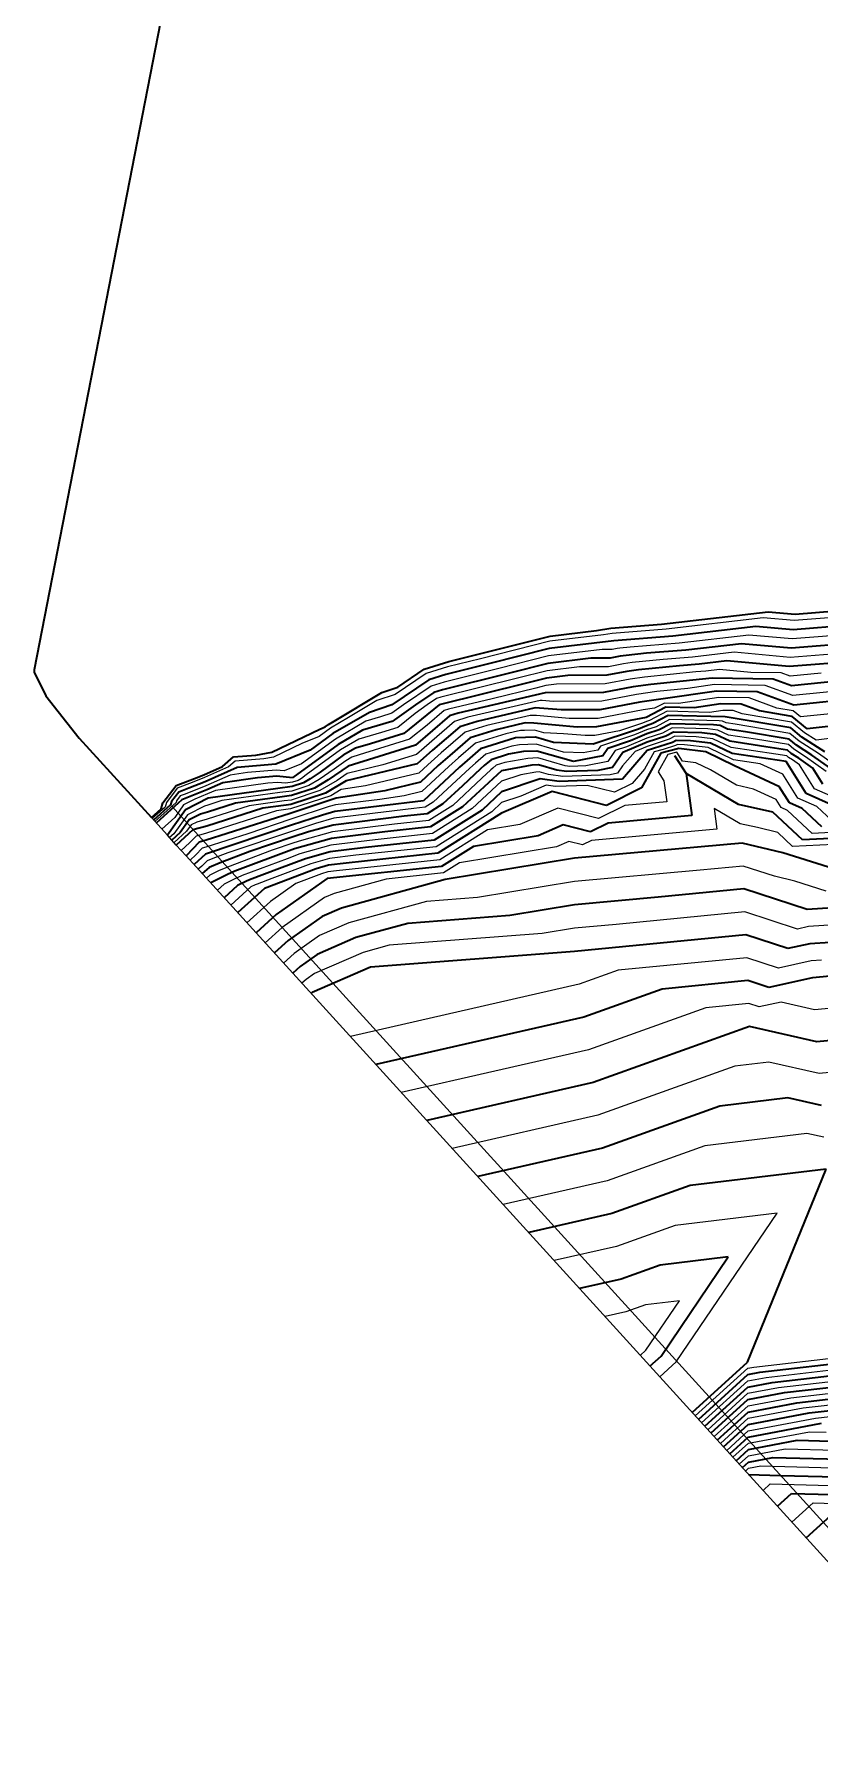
# Model space of a CAD drawing. Header units: millimetres. Extents: x -861324 to 439029, y -308065 to 694685.
# Drawn here: x -861324 to -788614, y -184774 to -27397 of the extents above; entities that cross this region are included whole.
import ezdxf

# ---------------------------------------------------------------- set-up
doc = ezdxf.new("R2010")
doc.units = ezdxf.units.MM
for name, color, linetype, lineweight in [('A-FLOR', 192, 'Continuous', 9), ('C-TOPO', 7, 'Continuous', 9), ('C-TOPO-MAJR', 7, 'Continuous', 35), ('C-TOPO-MINR', 7, 'Continuous', 9)]:
    doc.layers.add(name, color=color, linetype=linetype, lineweight=lineweight)

msp = doc.modelspace()

# ---------------------------------------------------------------- linework, layer by layer
at = {"layer": 'A-FLOR'}
msp.add_line((-848599, -98838), (-772867, -182193), dxfattribs=at)
at = {"layer": 'C-TOPO', "lineweight": 35}
for p, q in [((-836150, 42695), (-861324, -86258)), ((-803280, -82043), (-793394, -80886)), ((-793394, -80886), (-790919, -81108)), ((-790919, -81108), (-787141, -80806)), ((-820621, -84916), (-813578, -83133)), ((-813578, -83133), (-809285, -82618)), ((-809285, -82618), (-807957, -82413)), ((-807957, -82413), (-803280, -82043)), ((-822950, -85496), (-820621, -84916)), ((-861324, -86258), (-861300, -86481)), ((-861300, -86481), (-860223, -88678)), ((-827668, -87849), (-825217, -86187)), ((-825217, -86187), (-822950, -85496)), ((-829146, -88349), (-827668, -87849)), ((-860223, -88678), (-857155, -92579)), ((-833571, -91019), (-829146, -88349)), ((-834078, -91315), (-833571, -91019)), ((-857155, -92579), (-850467, -99940)), ((-839331, -93872), (-834871, -91740)), ((-834871, -91740), (-834391, -91545)), ((-834391, -91545), (-834078, -91315)), ((-843898, -95207), (-842864, -94313)), ((-842864, -94313), (-840818, -94149)), ((-840818, -94149), (-839331, -93872)), ((-846484, -96322), (-845605, -95970)), ((-845605, -95970), (-843898, -95207)), ((-849394, -98581), (-848170, -96957)), ((-848170, -96957), (-846484, -96322)), ((-850467, -99940), (-849566, -99122)), ((-849566, -99122), (-849394, -98581))]:
    msp.add_line(p, q, dxfattribs=at)
at = {"layer": 'C-TOPO'}
for p, q in [((-848991, -101565), (-850467, -99940)), ((-848160, -102479), (-848991, -101565)), ((-847257, -103473), (-848160, -102479)), ((-773391, -184774), (-847257, -103473))]:
    msp.add_line(p, q, dxfattribs=at)
at = {"layer": 'C-TOPO-MAJR'}
for p, q in [((-802241, -83145), (-807691, -83576)), ((-794538, -82243), (-802241, -83145)), ((-791084, -82554), (-794538, -82243)), ((-785813, -82131), (-791084, -82554)), ((-813681, -84294), (-819169, -85683)), ((-807691, -83576), (-813681, -84294)), ((-806551, -84919), (-807090, -84993)), ((-804653, -84728), (-806551, -84919)), ((-801019, -84440), (-804653, -84728)), ((-795884, -83839), (-801019, -84440)), ((-791279, -84254), (-795884, -83839)), ((-784251, -83690), (-791279, -84254)), ((-819169, -85683), (-823220, -86693)), ((-813803, -85660), (-817462, -86586)), ((-809809, -85181), (-813803, -85660)), ((-808010, -85171), (-809809, -85181)), ((-806489, -86410), (-808330, -86766)), ((-807090, -84993), (-808010, -85171)), ((-805411, -86261), (-806489, -86410)), ((-801614, -85880), (-805411, -86261)), ((-799798, -85736), (-801614, -85880)), ((-797230, -85436), (-799798, -85736)), ((-791474, -85954), (-797230, -85436)), ((-782689, -85249), (-791474, -85954)), ((-824811, -87178), (-828231, -89497)), ((-823220, -86693), (-824811, -87178)), ((-823537, -88100), (-824333, -88343)), ((-815754, -87489), (-823855, -89508)), ((-817462, -86586), (-823537, -88100)), ((-813925, -87026), (-815754, -87489)), ((-811928, -86787), (-813925, -87026)), ((-808330, -86766), (-811928, -86787)), ((-805887, -87827), (-808650, -88361)), ((-804272, -87604), (-805887, -87827)), ((-798576, -87032), (-804272, -87604)), ((-792954, -87118), (-798576, -87032)), ((-791251, -87738), (-792954, -87118)), ((-785519, -87161), (-791251, -87738)), ((-828231, -89497), (-830293, -90194)), ((-826043, -89503), (-828194, -91037)), ((-823855, -89508), (-827122, -92138)), ((-824333, -88343), (-826043, -89503)), ((-814047, -88392), (-822089, -90272)), ((-808650, -88361), (-814047, -88392)), ((-805286, -89245), (-808970, -89956)), ((-803132, -88947), (-805286, -89245)), ((-798182, -88225), (-803132, -88947)), ((-797787, -89418), (-800263, -89779)), ((-794433, -88282), (-798182, -88225)), ((-795913, -89446), (-797787, -89418)), ((-794211, -90066), (-795913, -89446)), ((-791028, -89522), (-794433, -88282)), ((-779564, -88368), (-791028, -89522)), ((-830293, -90194), (-833675, -92166)), ((-828218, -91045), (-830946, -91853)), ((-828194, -91037), (-828218, -91045)), ((-822893, -90523), (-826037, -93233)), ((-822089, -90272), (-822893, -90523)), ((-820323, -91036), (-821931, -91537)), ((-814962, -89783), (-820323, -91036)), ((-815877, -91173), (-818557, -91800)), ((-815091, -91203), (-815877, -91173)), ((-811088, -91561), (-815091, -91203)), ((-814569, -89798), (-814962, -89783)), ((-812567, -89976), (-814569, -89798)), ((-808970, -89956), (-812567, -89976)), ((-804685, -90662), (-809289, -91550)), ((-802888, -89715), (-804685, -90662)), ((-804082, -91240), (-804661, -91429)), ((-802644, -90483), (-804082, -91240)), ((-802400, -91251), (-803478, -91819)), ((-800263, -89779), (-802888, -89715)), ((-797393, -90610), (-802644, -90483)), ((-798462, -91346), (-802400, -91251)), ((-791320, -91616), (-797393, -90610)), ((-791174, -90569), (-794211, -90066)), ((-789796, -91718), (-791174, -90569)), ((-780934, -90730), (-789796, -91718)), ((-833675, -92166), (-835763, -93697)), ((-830946, -91853), (-833200, -93167)), ((-827122, -92138), (-830210, -93100)), ((-821931, -91537), (-824446, -93705)), ((-820969, -92552), (-822856, -94178)), ((-818557, -91800), (-820969, -92552)), ((-816792, -92564), (-820007, -93566)), ((-814944, -92490), (-816792, -92564)), ((-813252, -92981), (-814944, -92490)), ((-809289, -91550), (-811088, -91561)), ((-805411, -91746), (-809609, -93145)), ((-806136, -92830), (-808235, -93530)), ((-804637, -92197), (-806136, -92830)), ((-804661, -91429), (-805411, -91746)), ((-803478, -91819), (-804637, -92197)), ((-802875, -92398), (-804613, -92964)), ((-802156, -92019), (-802875, -92398)), ((-801912, -92787), (-802271, -92976)), ((-799530, -92083), (-802156, -92019)), ((-800599, -92819), (-801912, -92787)), ((-798737, -93051), (-800599, -92819)), ((-798289, -92237), (-799530, -92083)), ((-797841, -91424), (-798462, -91346)), ((-796951, -92878), (-798289, -92237)), ((-797172, -91744), (-797841, -91424)), ((-795514, -91992), (-797172, -91744)), ((-791466, -92663), (-795514, -91992)), ((-790777, -93237), (-791466, -92663)), ((-790286, -92478), (-791320, -91616)), ((-788166, -93840), (-790286, -92478)), ((-835763, -93697), (-838960, -95003)), ((-833200, -93167), (-837376, -96230)), ((-832726, -94169), (-834839, -95719)), ((-831599, -93511), (-832726, -94169)), ((-826037, -93233), (-832251, -95170)), ((-830210, -93100), (-831599, -93511)), ((-824446, -93705), (-825867, -94962)), ((-822856, -94178), (-823921, -95120)), ((-820007, -93566), (-821265, -94650)), ((-817437, -94079), (-819045, -94581)), ((-816029, -93826), (-817437, -94079)), ((-814798, -93777), (-816029, -93826)), ((-811412, -94758), (-814798, -93777)), ((-809609, -93145), (-813252, -92981)), ((-808702, -94221), (-811412, -94758)), ((-808235, -93530), (-808702, -94221)), ((-806861, -93914), (-807795, -95297)), ((-804589, -93732), (-806889, -96372)), ((-804613, -92964), (-806861, -93914)), ((-803329, -93969), (-805115, -97193)), ((-802271, -92976), (-804589, -93732)), ((-801667, -93555), (-803329, -93969)), ((-802069, -94205), (-800993, -95867)), ((-799186, -93865), (-801667, -93555)), ((-796509, -95146), (-799186, -93865)), ((-796730, -94012), (-798737, -93051)), ((-793636, -93374), (-796951, -92878)), ((-791757, -94756), (-796730, -94012)), ((-791612, -93709), (-793636, -93374)), ((-791267, -93997), (-791612, -93709)), ((-790560, -94451), (-791267, -93997)), ((-789363, -94145), (-790777, -93237)), ((-786784, -95988), (-789363, -94145)), ((-842519, -95288), (-845488, -96614)), ((-838960, -95003), (-842519, -95288)), ((-834839, -95719), (-835763, -96354)), ((-832251, -95170), (-834110, -96448)), ((-825867, -94962), (-832457, -96542)), ((-823921, -95120), (-825586, -96668)), ((-821975, -95278), (-825305, -98374)), ((-821265, -94650), (-821975, -95278)), ((-820029, -95437), (-821694, -96985)), ((-818083, -95595), (-821686, -98956)), ((-819674, -95123), (-820029, -95437)), ((-819045, -94581), (-819674, -95123)), ((-815267, -95088), (-818083, -95595)), ((-814651, -95064), (-815267, -95088)), ((-812959, -95554), (-814651, -95064)), ((-812076, -95684), (-812959, -95554)), ((-809150, -95565), (-812076, -95684)), ((-807795, -95297), (-809150, -95565)), ((-796163, -98724), (-800993, -95867)), ((-800993, -95867), (-800466, -99747)), ((-792374, -97098), (-796509, -95146)), ((-789887, -97714), (-791757, -94756)), ((-789271, -95372), (-790560, -94451)), ((-788336, -96851), (-789271, -95372)), ((-847932, -97572), (-848597, -98454)), ((-847016, -97226), (-847932, -97572)), ((-845349, -97372), (-847641, -98291)), ((-845488, -96614), (-847016, -97226)), ((-843865, -96709), (-845349, -97372)), ((-838758, -97231), (-845210, -98131)), ((-840638, -96260), (-843865, -96709)), ((-838859, -96117), (-840638, -96260)), ((-837414, -96245), (-838859, -96117)), ((-837452, -97074), (-838758, -97231)), ((-835385, -97200), (-837510, -97898)), ((-836396, -96727), (-837452, -97074)), ((-837376, -96230), (-837414, -96245)), ((-835763, -96354), (-836396, -96727)), ((-834110, -96448), (-835385, -97200)), ((-832457, -96542), (-834373, -97673)), ((-828881, -97458), (-833362, -98146)), ((-825586, -96668), (-828881, -97458)), ((-821694, -96985), (-823496, -98665)), ((-818075, -97566), (-819876, -99247)), ((-814505, -96351), (-818075, -97566)), ((-813404, -97536), (-818067, -99538)), ((-812740, -96610), (-814505, -96351)), ((-808362, -98812), (-813404, -97536)), ((-806889, -96372), (-812740, -96610)), ((-805115, -97193), (-808362, -98812)), ((-791439, -98576), (-792359, -97122)), ((-848691, -98748), (-850257, -100171)), ((-847661, -98309), (-850010, -100443)), ((-848597, -98454), (-848691, -98748)), ((-847660, -98305), (-847661, -98309)), ((-847652, -98295), (-847660, -98305)), ((-847641, -98291), (-847652, -98295)), ((-845210, -98131), (-847311, -99223)), ((-840153, -99074), (-845338, -100729)), ((-842682, -98602), (-845274, -99430)), ((-838380, -98003), (-842682, -98602)), ((-838002, -98774), (-840153, -99074)), ((-837510, -97898), (-838380, -98003)), ((-837567, -98722), (-838002, -98774)), ((-833362, -98146), (-837625, -99546)), ((-834373, -97673), (-837567, -98722)), ((-825305, -98374), (-833505, -99386)), ((-823496, -98665), (-824968, -99591)), ((-821686, -98956), (-824631, -100808)), ((-792991, -99439), (-796163, -98724)), ((-790263, -99094), (-791439, -98576)), ((-788433, -100808), (-790263, -99094)), ((-787534, -98749), (-789887, -97714)), ((-847311, -99223), (-848991, -101565)), ((-846969, -100155), (-847809, -101325)), ((-845919, -99608), (-846969, -100155)), ((-845274, -99430), (-845919, -99608)), ((-837490, -100639), (-845466, -103327)), ((-837625, -99546), (-845402, -102028)), ((-834648, -99706), (-837490, -100639)), ((-833647, -100627), (-835935, -101266)), ((-833505, -99386), (-834648, -99706)), ((-827088, -99817), (-833647, -100627)), ((-824968, -99591), (-827088, -99817)), ((-819876, -99247), (-824293, -102025)), ((-818067, -99538), (-823956, -103242)), ((-812357, -100613), (-814688, -101614)), ((-809836, -101251), (-812357, -100613)), ((-808212, -100441), (-809836, -101251)), ((-800466, -99747), (-808212, -100441)), ((-790246, -102011), (-792991, -99439)), ((-847809, -101325), (-848575, -102022)), ((-846627, -101086), (-848160, -102479)), ((-846046, -102206), (-847257, -103473)), ((-845338, -100729), (-846627, -101086)), ((-845402, -102028), (-846046, -102206)), ((-837356, -101732), (-841344, -103076)), ((-835935, -101266), (-837356, -101732)), ((-833790, -101867), (-837222, -102826)), ((-828871, -101260), (-833790, -101867)), ((-824293, -102025), (-830653, -102703)), ((-824631, -100808), (-828871, -101260)), ((-814688, -101614), (-820674, -102606)), ((-782675, -101618), (-790246, -102011)), ((-845466, -103327), (-846520, -104285)), ((-841344, -103076), (-844103, -104118)), ((-837222, -102826), (-842740, -104909)), ((-836221, -103747), (-838618, -104659)), ((-833933, -103108), (-836221, -103747)), ((-830653, -102703), (-833933, -103108)), ((-823956, -103242), (-832436, -104146)), ((-820674, -102606), (-823618, -104458)), ((-811309, -103690), (-823281, -105675)), ((-795818, -102301), (-811309, -103690)), ((-792059, -103213), (-795818, -102301)), ((-786244, -105034), (-792059, -103213)), ((-845122, -104546), (-845757, -105124)), ((-844103, -104118), (-845122, -104546)), ((-843419, -105195), (-844982, -105977)), ((-842740, -104909), (-843419, -105195)), ((-838618, -104659), (-841376, -105700)), ((-835220, -104668), (-840013, -106491)), ((-834076, -104349), (-835220, -104668)), ((-823618, -104458), (-834219, -105589)), ((-832436, -104146), (-834076, -104349)), ((-842498, -106234), (-843731, -107354)), ((-841716, -105843), (-842498, -106234)), ((-840013, -106491), (-842479, -108732)), ((-841376, -105700), (-841716, -105843)), ((-834219, -105589), (-838909, -108901)), ((-823281, -105675), (-832880, -108320)), ((-795644, -106545), (-803577, -107319)), ((-789812, -108450), (-795644, -106545)), ((-832880, -108320), (-834678, -109102)), ((-811323, -108013), (-817309, -109006)), ((-803577, -107319), (-811323, -108013)), ((-785997, -108200), (-789812, -108450)), ((-838909, -108901), (-840781, -110601)), ((-834678, -109102), (-837805, -111310)), ((-826742, -109729), (-831542, -111051)), ((-817309, -109006), (-826742, -109729)), ((-837805, -111310), (-839082, -112471)), ((-831542, -111051), (-835137, -112616)), ((-795469, -110788), (-811336, -112337)), ((-791581, -112058), (-795469, -110788)), ((-789565, -111615), (-791581, -112058)), ((-787658, -111490), (-789565, -111615)), ((-835137, -112616), (-836701, -113719)), ((-811336, -112337), (-830204, -113782)), ((-769369, -112886), (-789318, -114781)), ((-836701, -113719), (-837384, -114340)), ((-830204, -113782), (-835597, -116129)), ((-789318, -114781), (-793351, -115666)), ((-835597, -116129), (-835685, -116209)), ((-803228, -115806), (-810470, -118402)), ((-795295, -115031), (-803228, -115806)), ((-793351, -115666), (-795295, -115031)), ((-810470, -118402), (-829702, -122795)), ((-795120, -119275), (-809604, -124468)), ((-788896, -120682), (-795120, -119275)), ((-775596, -119419), (-788896, -120682)), ((-809604, -124468), (-824989, -127982)), ((-791585, -125879), (-797875, -126639)), ((-788473, -126583), (-791585, -125879)), ((-797875, -126639), (-808737, -130534)), ((-808737, -130534), (-820276, -133170)), ((-788050, -132484), (-800629, -134003)), ((-795307, -150343), (-788050, -132484)), ((-800629, -134003), (-807871, -136600)), ((-807871, -136600), (-815564, -138357)), ((-803384, -141367), (-807004, -142665)), ((-797094, -140608), (-803384, -141367)), ((-803318, -149782), (-797094, -140608)), ((-807004, -142665), (-810851, -143544)), ((-804340, -150710), (-803318, -149782)), ((-800438, -155005), (-795307, -150343)), ((-794167, -151286), (-780359, -149696)), ((-793028, -152228), (-781981, -150956)), ((-799858, -155644), (-795297, -151500)), ((-795297, -151500), (-794167, -151286)), ((-795287, -152657), (-793028, -152228)), ((-791888, -153170), (-783603, -152216)), ((-799277, -156282), (-795287, -152657)), ((-798697, -156921), (-795276, -153813)), ((-795276, -153813), (-791888, -153170)), ((-795266, -154970), (-790748, -154112)), ((-790748, -154112), (-785225, -153477)), ((-798117, -157560), (-795266, -154970)), ((-795256, -156127), (-789609, -155054)), ((-789609, -155054), (-786847, -154737)), ((-797536, -158199), (-795256, -156127)), ((-796956, -158837), (-795246, -157284)), ((-795246, -157284), (-788469, -155997)), ((-796376, -159476), (-795235, -158440)), ((-795235, -158440), (-790718, -157582)), ((-790718, -157582), (-787606, -157664)), ((-795795, -160115), (-795225, -159597)), ((-795225, -159597), (-792966, -159168)), ((-792966, -159168), (-786742, -159331)), ((-795215, -160754), (-792276, -160831)), ((-792243, -160832), (-785879, -160999)), ((-792547, -163690), (-791240, -162503)), ((-791240, -162503), (-785015, -162666)), ((-789879, -166627), (-787264, -164252))]:
    msp.add_line(p, q, dxfattribs=at)
at = {"layer": 'C-TOPO-MINR'}
for p, q in [((-793865, -81444), (-802852, -82497)), ((-790987, -81703), (-793865, -81444)), ((-786594, -81351), (-790987, -81703)), ((-808628, -83012), (-813620, -83611)), ((-807847, -82892), (-808628, -83012)), ((-802852, -82497), (-807847, -82892)), ((-795211, -83041), (-801630, -83792)), ((-791182, -83404), (-795211, -83041)), ((-785032, -82910), (-791182, -83404)), ((-813620, -83611), (-820023, -85232)), ((-813742, -84977), (-818315, -86135)), ((-808750, -84378), (-813742, -84977)), ((-807851, -84373), (-808750, -84378)), ((-807390, -84284), (-807851, -84373)), ((-807121, -84247), (-807390, -84284)), ((-806172, -84152), (-807121, -84247)), ((-801630, -83792), (-806172, -84152)), ((-796557, -84637), (-800409, -85088)), ((-791377, -85104), (-796557, -84637)), ((-783470, -84470), (-791377, -85104)), ((-823061, -85989), (-825050, -86595)), ((-818315, -86135), (-823378, -87397)), ((-820023, -85232), (-823061, -85989)), ((-813864, -86343), (-816608, -87038)), ((-810869, -85984), (-813864, -86343)), ((-808170, -85968), (-810869, -85984)), ((-806789, -85702), (-808170, -85968)), ((-805981, -85590), (-806789, -85702)), ((-803133, -85304), (-805981, -85590)), ((-800095, -86456), (-804842, -86933)), ((-800409, -85088), (-803133, -85304)), ((-799187, -86384), (-800095, -86456)), ((-797903, -86234), (-799187, -86384)), ((-795025, -86493), (-797903, -86234)), ((-792214, -86536), (-795025, -86493)), ((-791363, -86846), (-792214, -86536)), ((-788496, -86557), (-791363, -86846)), ((-825050, -86595), (-827900, -88528)), ((-824572, -87760), (-827137, -89500)), ((-823378, -87397), (-824572, -87760)), ((-816608, -87038), (-823696, -88804)), ((-814900, -87941), (-818951, -88950)), ((-813986, -87709), (-814900, -87941)), ((-812987, -87589), (-813986, -87709)), ((-808490, -87563), (-812987, -87589)), ((-806188, -87119), (-808490, -87563)), ((-804842, -86933), (-806188, -87119)), ((-800854, -87989), (-803702, -88275)), ((-798379, -87628), (-800854, -87989)), ((-793694, -87700), (-798379, -87628)), ((-791140, -88630), (-793694, -87700)), ((-782542, -87764), (-791140, -88630)), ((-829618, -89109), (-832221, -90680)), ((-827900, -88528), (-829618, -89109)), ((-827137, -89500), (-828212, -90267)), ((-824949, -89505), (-826050, -90291)), ((-824094, -88926), (-824949, -89505)), ((-823696, -88804), (-824094, -88926)), ((-818951, -88950), (-822972, -89890)), ((-814504, -89087), (-821206, -90654)), ((-814308, -89095), (-814504, -89087)), ((-813307, -89184), (-814308, -89095)), ((-808810, -89158), (-813307, -89184)), ((-805587, -88536), (-808810, -89158)), ((-803702, -88275), (-805587, -88536)), ((-803010, -89331), (-803909, -89804)), ((-801697, -89363), (-803010, -89331)), ((-797984, -88821), (-801697, -89363)), ((-795173, -88864), (-797984, -88821)), ((-792620, -89794), (-795173, -88864)), ((-832221, -90680), (-833912, -91665)), ((-830619, -91024), (-833438, -92667)), ((-829256, -90620), (-830619, -91024)), ((-828212, -90267), (-829256, -90620)), ((-826050, -90291), (-827664, -91590)), ((-822412, -91030), (-825242, -93469)), ((-823374, -90015), (-824946, -91371)), ((-822972, -89890), (-823374, -90015)), ((-821206, -90654), (-822412, -91030)), ((-815419, -90478), (-819440, -91418)), ((-814830, -90501), (-815419, -90478)), ((-811828, -90769), (-814830, -90501)), ((-809129, -90753), (-811828, -90769)), ((-804986, -89953), (-809129, -90753)), ((-805048, -91204), (-807147, -91904)), ((-804673, -91046), (-805048, -91204)), ((-803909, -89804), (-804986, -89953)), ((-804383, -90951), (-804673, -91046)), ((-802766, -90099), (-804383, -90951)), ((-802522, -90867), (-803780, -91530)), ((-798828, -90194), (-802766, -90099)), ((-797927, -90978), (-802522, -90867)), ((-797590, -90014), (-798828, -90194)), ((-797617, -91017), (-797927, -90978)), ((-797282, -91177), (-797617, -91017)), ((-796653, -90028), (-797590, -90014)), ((-796454, -91301), (-797282, -91177)), ((-795802, -90338), (-796653, -90028)), ((-791247, -91092), (-795802, -90338)), ((-791101, -90045), (-792620, -89794)), ((-790041, -92098), (-791247, -91092)), ((-790412, -90620), (-791101, -90045)), ((-784680, -90043), (-790412, -90620)), ((-833438, -92667), (-836570, -94964)), ((-834956, -92431), (-836555, -93084)), ((-833912, -91665), (-834956, -92431)), ((-831272, -92682), (-832963, -93668)), ((-829189, -92065), (-831272, -92682)), ((-826580, -92685), (-831231, -94135)), ((-827664, -91590), (-829189, -92065)), ((-824946, -91371), (-826580, -92685)), ((-821450, -92044), (-823651, -93942)), ((-819440, -91418), (-821450, -92044)), ((-817675, -92182), (-820488, -93059)), ((-816334, -91868), (-817675, -92182)), ((-815941, -91884), (-816334, -91868)), ((-815017, -91847), (-815941, -91884)), ((-814171, -92092), (-815017, -91847)), ((-812350, -92174), (-814171, -92092)), ((-810349, -92353), (-812350, -92174)), ((-809449, -92348), (-810349, -92353)), ((-807147, -91904), (-809449, -92348)), ((-805773, -92288), (-808922, -93338)), ((-804625, -92581), (-806499, -93372)), ((-804649, -91813), (-805773, -92288)), ((-803780, -91530), (-804649, -91813)), ((-803176, -92108), (-804625, -92581)), ((-802573, -92687), (-804601, -93348)), ((-802278, -91635), (-803176, -92108)), ((-802034, -92403), (-802573, -92687)), ((-798996, -91715), (-802278, -91635)), ((-800065, -92451), (-802034, -92403)), ((-798513, -92644), (-800065, -92451)), ((-798065, -91831), (-798996, -91715)), ((-796841, -93445), (-798513, -92644)), ((-797062, -92311), (-798065, -91831)), ((-794575, -92683), (-797062, -92311)), ((-791393, -92139), (-796454, -91301)), ((-791539, -93186), (-794575, -92683)), ((-790532, -92858), (-791393, -92139)), ((-788981, -92779), (-790041, -92098)), ((-786050, -92406), (-788981, -92779)), ((-839178, -94338), (-840053, -94501)), ((-836555, -93084), (-839178, -94338)), ((-832963, -93668), (-836133, -95993)), ((-831925, -94341), (-832489, -94669)), ((-831231, -94135), (-831925, -94341)), ((-825952, -94097), (-829059, -95066)), ((-825242, -93469), (-825952, -94097)), ((-823651, -93942), (-824894, -95041)), ((-822060, -94414), (-822948, -95199)), ((-820488, -93059), (-822060, -94414)), ((-819526, -94073), (-820469, -94887)), ((-817115, -93322), (-819526, -94073)), ((-816410, -93195), (-817115, -93322)), ((-814871, -93134), (-816410, -93195)), ((-814724, -94421), (-815648, -94457)), ((-812332, -93869), (-814871, -93134)), ((-812185, -95156), (-814724, -94421)), ((-810511, -93952), (-812332, -93869)), ((-809156, -93683), (-810511, -93952)), ((-808922, -93338), (-809156, -93683)), ((-807548, -93722), (-808249, -94759)), ((-806499, -93372), (-807548, -93722)), ((-805725, -93823), (-806875, -95143)), ((-804601, -93348), (-805725, -93823)), ((-803959, -93850), (-804852, -95462)), ((-803128, -93643), (-803959, -93850)), ((-802699, -94087), (-803592, -95699)), ((-801969, -93265), (-803128, -93643)), ((-801868, -93880), (-802699, -94087)), ((-801789, -93171), (-801969, -93265)), ((-801330, -94711), (-801868, -93880)), ((-801133, -93187), (-801789, -93171)), ((-798962, -93458), (-801133, -93187)), ((-796620, -94579), (-798962, -93458)), ((-792697, -94065), (-796841, -93445)), ((-791685, -94233), (-792697, -94065)), ((-791512, -94377), (-791685, -94233)), ((-791022, -93617), (-791539, -93186)), ((-791159, -94604), (-791512, -94377)), ((-789962, -94298), (-791022, -93617)), ((-788765, -93993), (-790532, -92858)), ((-788027, -95680), (-789962, -94298)), ((-787475, -94914), (-788765, -93993)), ((-843330, -95241), (-845557, -96235)), ((-843192, -95999), (-845418, -96993)), ((-842722, -94715), (-843330, -95241)), ((-841578, -95774), (-843192, -95999)), ((-840053, -94501), (-842722, -94715)), ((-838909, -95560), (-841578, -95774)), ((-838187, -95624), (-838909, -95560)), ((-836570, -94964), (-838187, -95624)), ((-836133, -95993), (-836589, -96306)), ((-833545, -95444), (-834936, -96401)), ((-832489, -94669), (-833545, -95444)), ((-832354, -95856), (-833284, -96495)), ((-829059, -95066), (-832354, -95856)), ((-825727, -95815), (-830669, -97000)), ((-824894, -95041), (-825727, -95815)), ((-822948, -95199), (-825446, -97521)), ((-821002, -95358), (-823500, -97680)), ((-820469, -94887), (-821002, -95358)), ((-819056, -95516), (-819889, -96290)), ((-818879, -95359), (-819056, -95516)), ((-818564, -95088), (-818879, -95359)), ((-817760, -94837), (-818564, -95088)), ((-816294, -95973), (-818079, -96581)), ((-815648, -94457), (-817760, -94837)), ((-814886, -95720), (-816294, -95973)), ((-814578, -95707), (-814886, -95720)), ((-813732, -95953), (-814578, -95707)), ((-812408, -96147), (-813732, -95953)), ((-808020, -95969), (-812408, -96147)), ((-811744, -95221), (-812185, -95156)), ((-810281, -95161), (-811744, -95221)), ((-808249, -94759), (-810281, -95161)), ((-807342, -95834), (-808020, -95969)), ((-806875, -95143), (-807342, -95834)), ((-804852, -95462), (-806002, -96782)), ((-803592, -95699), (-803054, -96530)), ((-800089, -94866), (-801330, -94711)), ((-798751, -95507), (-800089, -94866)), ((-796336, -96935), (-798751, -95507)), ((-794133, -94951), (-796620, -94579)), ((-792066, -95927), (-794133, -94951)), ((-790663, -98145), (-792066, -95927)), ((-790514, -95064), (-791159, -94604)), ((-789111, -97282), (-790514, -95064)), ((-848072, -97210), (-849066, -98529)), ((-846703, -96694), (-848072, -97210)), ((-845418, -96993), (-847329, -97759)), ((-845557, -96235), (-846703, -96694)), ((-844537, -97420), (-845280, -97751)), ((-839698, -96745), (-844537, -97420)), ((-838808, -96674), (-839698, -96745)), ((-838068, -96740), (-838808, -96674)), ((-837481, -97486), (-838569, -97617)), ((-837424, -96662), (-838068, -96740)), ((-834879, -97437), (-837539, -98310)), ((-835891, -96964), (-837481, -97486)), ((-836902, -96491), (-837424, -96662)), ((-836589, -96306), (-836902, -96491)), ((-834936, -96401), (-835891, -96964)), ((-833284, -96495), (-834879, -97437)), ((-832910, -97344), (-833868, -97909)), ((-830669, -97000), (-832910, -97344)), ((-825446, -97521), (-827093, -97916)), ((-819889, -96290), (-822591, -98811)), ((-818079, -96581), (-820781, -99101)), ((-813954, -96943), (-816286, -97944)), ((-813072, -97073), (-813954, -96943)), ((-810146, -96954), (-813072, -97073)), ((-807625, -97592), (-810146, -96954)), ((-806002, -96782), (-807625, -97592)), ((-803054, -96530), (-802791, -98470)), ((-794750, -97293), (-796336, -96935)), ((-792682, -98269), (-794750, -97293)), ((-786170, -98576), (-789111, -97282)), ((-849206, -98968), (-850380, -100035)), ((-848176, -98529), (-850133, -100307)), ((-849066, -98529), (-849206, -98968)), ((-847482, -98758), (-848312, -99914)), ((-848129, -98380), (-848176, -98529)), ((-847792, -97933), (-848129, -98380)), ((-847329, -97759), (-847792, -97933)), ((-846444, -98218), (-847482, -98758)), ((-845565, -98869), (-847140, -99689)), ((-845280, -97751), (-846444, -98218)), ((-845242, -98780), (-845565, -98869)), ((-841418, -98838), (-845306, -100079)), ((-843946, -98366), (-845242, -98780)), ((-838569, -97617), (-843946, -98366)), ((-838191, -98389), (-841418, -98838)), ((-837539, -98310), (-838191, -98389)), ((-837596, -99134), (-837813, -99160)), ((-833868, -97909), (-837596, -99134)), ((-834005, -98926), (-837558, -100093)), ((-833433, -98766), (-834005, -98926)), ((-826197, -99096), (-833576, -100006)), ((-829334, -98260), (-833433, -98766)), ((-827093, -97916), (-829334, -98260)), ((-825137, -98983), (-826197, -99096)), ((-824401, -98520), (-825137, -98983)), ((-822591, -98811), (-824799, -100200)), ((-820781, -99101), (-824462, -101416)), ((-823500, -97680), (-824401, -98520)), ((-818071, -98552), (-818971, -99392)), ((-816286, -97944), (-818071, -98552)), ((-812880, -99075), (-816377, -100576)), ((-809099, -100031), (-812880, -99075)), ((-806664, -98817), (-809099, -100031)), ((-802791, -98470), (-806664, -98817)), ((-798405, -99084), (-798142, -101024)), ((-795991, -100512), (-798405, -99084)), ((-792215, -99008), (-792682, -98269)), ((-791627, -99267), (-792215, -99008)), ((-788898, -98921), (-790663, -98145)), ((-787526, -100207), (-788898, -98921)), ((-848312, -99914), (-849505, -100999)), ((-847140, -99689), (-848400, -101445)), ((-846798, -100620), (-847218, -101206)), ((-846273, -100347), (-846798, -100620)), ((-845306, -100079), (-846273, -100347)), ((-838889, -99310), (-845370, -101378)), ((-837558, -100093), (-841545, -101437)), ((-837813, -99160), (-838889, -99310)), ((-835292, -100486), (-837423, -101186)), ((-833576, -100006), (-835292, -100486)), ((-827979, -100539), (-833719, -101247)), ((-824799, -100200), (-827979, -100539)), ((-818971, -99392), (-824124, -102633)), ((-816377, -100576), (-819370, -101072)), ((-794404, -100870), (-795991, -100512)), ((-789340, -101409), (-791627, -99267)), ((-848400, -101445), (-848783, -101793)), ((-847218, -101206), (-848368, -102250)), ((-846942, -102279), (-847709, -102976)), ((-846337, -101646), (-846942, -102279)), ((-845370, -101378), (-846337, -101646)), ((-841545, -101437), (-845434, -102678)), ((-837423, -101186), (-843405, -103202)), ((-837289, -102279), (-839283, -102951)), ((-836579, -102046), (-837289, -102279)), ((-833719, -101247), (-836579, -102046)), ((-829762, -101982), (-833862, -102488)), ((-824462, -101416), (-829762, -101982)), ((-819370, -101072), (-823787, -103850)), ((-811833, -102152), (-812999, -102652)), ((-810573, -102471), (-811833, -102152)), ((-809761, -102066), (-810573, -102471)), ((-798142, -101024), (-809761, -102066)), ((-792525, -101326), (-794404, -100870)), ((-791153, -102612), (-792525, -101326)), ((-783031, -101082), (-789340, -101409)), ((-846362, -103400), (-846888, -103879)), ((-845756, -102767), (-846362, -103400)), ((-845434, -102678), (-845756, -102767)), ((-844784, -103723), (-845294, -103937)), ((-843405, -103202), (-844784, -103723)), ((-839283, -102951), (-843421, -104514)), ((-837920, -103742), (-842058, -105305)), ((-836721, -103286), (-837920, -103742)), ((-833862, -102488), (-836721, -103286)), ((-834004, -103728), (-835720, -104207)), ((-831545, -103425), (-834004, -103728)), ((-823787, -103850), (-833327, -104868)), ((-824124, -102633), (-831545, -103425)), ((-812999, -102652), (-821977, -104141)), ((-787367, -102416), (-791153, -102612)), ((-845810, -104427), (-846128, -104716)), ((-845294, -103937), (-845810, -104427)), ((-845052, -105262), (-845361, -105559)), ((-844270, -104871), (-845052, -105262)), ((-843436, -104520), (-844270, -104871)), ((-842058, -105305), (-842540, -105507)), ((-835720, -104207), (-839315, -105575)), ((-834719, -105129), (-837116, -106040)), ((-834147, -104969), (-834719, -105129)), ((-833327, -104868), (-834147, -104969)), ((-823450, -105067), (-828750, -105632)), ((-821977, -104141), (-823450, -105067)), ((-799698, -104810), (-811316, -105852)), ((-795731, -104423), (-799698, -104810)), ((-792815, -105375), (-795731, -104423)), ((-790936, -105831), (-792815, -105375)), ((-843740, -106105), (-844356, -106665)), ((-842568, -105519), (-843740, -106105)), ((-841255, -106363), (-843105, -108043)), ((-840865, -106167), (-841255, -106363)), ((-840695, -106096), (-840865, -106167)), ((-839315, -105575), (-840695, -106096)), ((-837116, -106040), (-839461, -107696)), ((-833549, -106955), (-834448, -107346)), ((-828750, -105632), (-833549, -106955)), ((-811316, -105852), (-820295, -107341)), ((-788028, -106742), (-790936, -105831)), ((-839461, -107696), (-841630, -109667)), ((-834448, -107346), (-838357, -110105)), ((-825012, -107702), (-832211, -109685)), ((-820295, -107341), (-825012, -107702)), ((-838360, -110108), (-839931, -111536)), ((-832211, -109685), (-834908, -110859)), ((-807457, -109828), (-811330, -110175)), ((-795556, -108666), (-807457, -109828)), ((-790696, -110254), (-795556, -108666)), ((-789688, -110032), (-790696, -110254)), ((-786827, -109845), (-789688, -110032)), ((-834908, -110859), (-837253, -112515)), ((-814322, -110671), (-828473, -111755)), ((-811330, -110175), (-814322, -110671)), ((-837253, -112515), (-838233, -113405)), ((-830873, -112416), (-835367, -114372)), ((-828473, -111755), (-830873, -112416)), ((-795382, -112910), (-807282, -114071)), ((-792466, -113862), (-795382, -112910)), ((-789442, -113198), (-792466, -113862)), ((-788488, -113136), (-789442, -113198)), ((-835367, -114372), (-836149, -114924)), ((-807282, -114071), (-810903, -115369)), ((-836149, -114924), (-836535, -115275)), ((-810903, -115369), (-832058, -120201)), ((-772483, -116152), (-789107, -117731)), ((-799174, -117540), (-810037, -121435)), ((-795207, -117153), (-799174, -117540)), ((-794235, -117471), (-795207, -117153)), ((-792219, -117028), (-794235, -117471)), ((-789107, -117731), (-792219, -117028)), ((-810037, -121435), (-827346, -125389)), ((-793353, -122577), (-796497, -122957)), ((-788684, -123632), (-793353, -122577)), ((-778710, -122685), (-788684, -123632)), ((-796497, -122957), (-809170, -127501)), ((-809170, -127501), (-822633, -130576)), ((-799252, -130321), (-808304, -133567)), ((-789818, -129182), (-799252, -130321)), ((-788261, -129533), (-789818, -129182)), ((-808304, -133567), (-817920, -135763)), ((-792572, -136546), (-802006, -137685)), ((-801908, -150307), (-792572, -136546)), ((-802006, -137685), (-807438, -139633)), ((-807438, -139633), (-813207, -140950)), ((-801616, -144669), (-804761, -145049)), ((-804728, -149256), (-801616, -144669)), ((-806571, -145698), (-808494, -146138)), ((-804761, -145049), (-806571, -145698)), ((-805239, -149721), (-804728, -149256)), ((-803441, -151700), (-801908, -150307)), ((-800148, -155324), (-795302, -150922)), ((-795302, -150922), (-794737, -150814)), ((-794737, -150814), (-787833, -150020)), ((-793598, -151757), (-781170, -150326)), ((-799567, -155963), (-795292, -152078)), ((-795292, -152078), (-793598, -151757)), ((-792458, -152699), (-782792, -151586)), ((-798987, -156602), (-795281, -153235)), ((-795281, -153235), (-792458, -152699)), ((-795271, -154392), (-791318, -153641)), ((-791318, -153641), (-784414, -152846)), ((-790179, -154583), (-786036, -154107)), ((-798407, -157241), (-795271, -154392)), ((-797826, -157879), (-795261, -155548)), ((-795261, -155548), (-790179, -154583)), ((-795251, -156705), (-789039, -155525)), ((-789039, -155525), (-787658, -155367)), ((-797246, -158518), (-795251, -156705)), ((-795241, -157862), (-789593, -156789)), ((-789593, -156789), (-788037, -156830)), ((-796666, -159157), (-795241, -157862)), ((-795230, -159019), (-791842, -158375)), ((-791842, -158375), (-787174, -158498)), ((-796085, -159796), (-795230, -159019)), ((-795505, -160434), (-795220, -160175)), ((-795220, -160175), (-794091, -159961)), ((-794091, -159961), (-786311, -160165)), ((-793881, -162222), (-793227, -161628)), ((-793227, -161628), (-785447, -161832)), ((-791213, -165159), (-789252, -163377)), ((-789252, -163377), (-784584, -163500))]:
    msp.add_line(p, q, dxfattribs=at)

doc.saveas('drawing.dxf')
